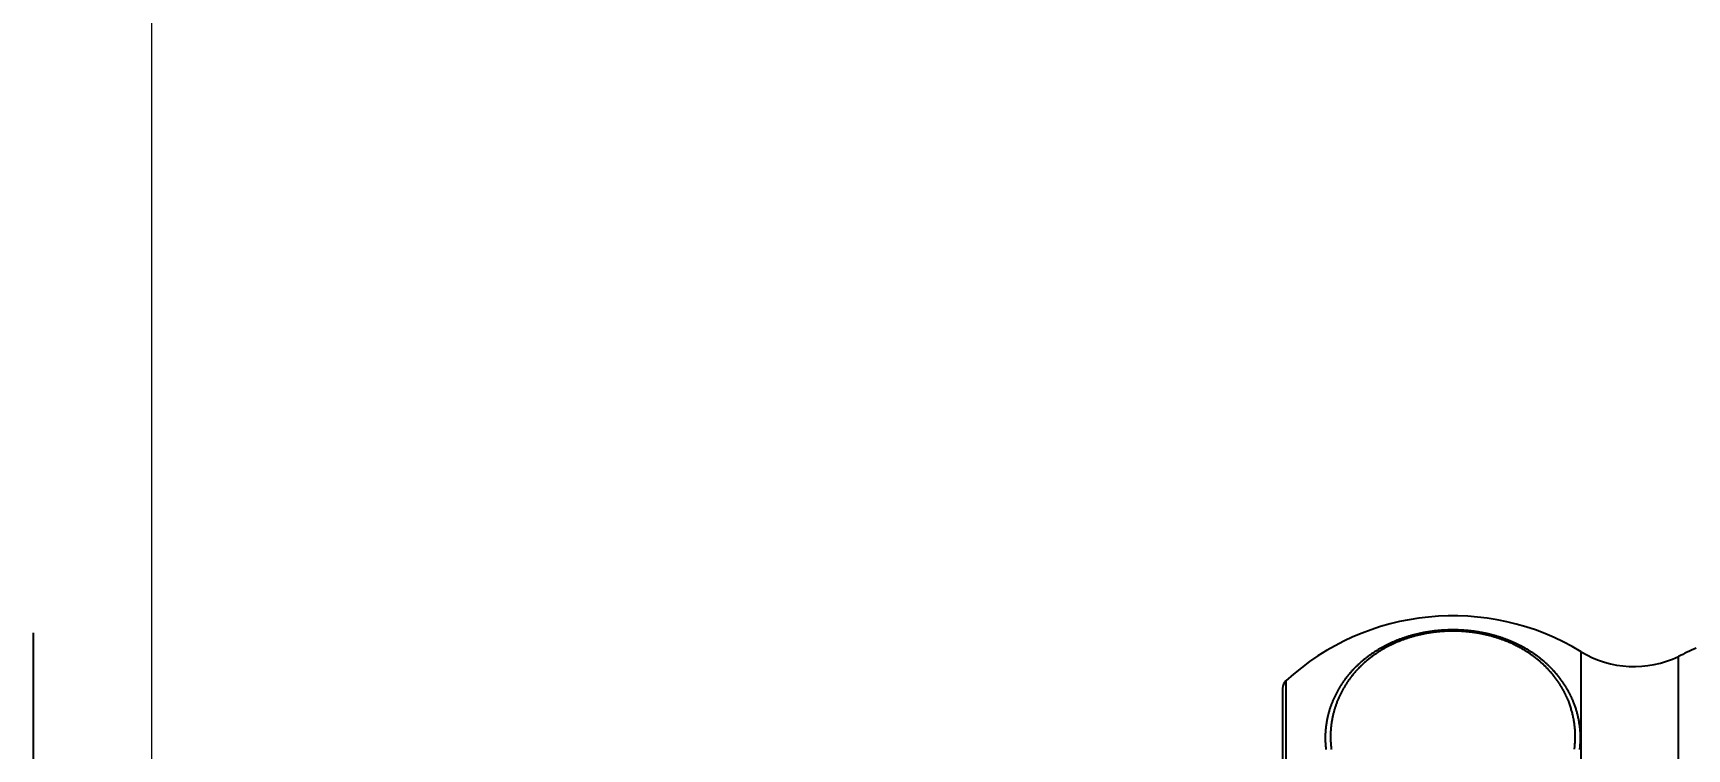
# Model space of a CAD drawing. Header units: millimetres. Extents: x 0 to 5600, y -67 to 2530.
# Drawn here: x 4072.64 to 4122.47, y 1475.04 to 1496.62 of the extents above; entities that cross this region are included whole.
import ezdxf

# ---------------------------------------------------------------- set-up
doc = ezdxf.new("R2010")
doc.units = ezdxf.units.MM
for name, color, linetype in [('내부선 및 부속', 4, 'Continuous'), ('외형선', 3, 'Continuous'), ('치수선', 7, 'Continuous')]:
    doc.layers.add(name, color=color, linetype=linetype)
doc.styles.add('____', font='')
doc.styles.get('____').set_extended_font_data('굴림')
doc.dimstyles.new('MSADIM', dxfattribs={"dimtxt": 33, "dimasz": 17, "dimexe": 10, "dimexo": 7.5, "dimgap": 10, "dimtad": 0, "dimtih": 1, "dimtoh": 1, "dimdec": 0, "dimzin": 1, "dimdsep": 46, "dimtxsty": '____', "dimcen": 11.25, "dimadec": 0, "dimazin": 0, "dimtfac": 1, "dimtdec": 0, "dimtix": 1, "dimtmove": 0, "dimatfit": 3, "dimfxl": 1, "dimtolj": 1, "dimtzin": 1, "dimarcsym": 0})

# ---------------------------------------------------------------- blocks, each defined once
blk = doc.blocks.new('*D2')
at = {"layer": '치수선', "color": 0, "linetype": 'Continuous', "lineweight": -2, "transparency": 16777216}
for p, q in [((4073.713, 1773.522), (3945.885, 1773.522)), ((3955.885, 1756.522), (3955.885, 1601.338)), ((3955.885, 1400.522), (3955.885, 1555.706)), ((4073.713, 1383.522), (3945.885, 1383.522))]:
    blk.add_line(p, q, dxfattribs=at)
at = {"layer": '치수선', "color": 0, "linetype": 'Continuous', "transparency": 16777216}
for points in [[(3953.052, 1756.522), (3958.719, 1756.522), (3955.885, 1773.522)], [(3953.052, 1400.522), (3958.719, 1400.522), (3955.885, 1383.522)]]:
    blk.add_solid(points, dxfattribs=at)
at = {"layer": '치수선', "color": 0, "linetype": 'Continuous', "transparency": 16777216, "insert": (3955.885, 1578.522), "char_height": 25, "attachment_point": 5, "style": '____'}
blk.add_mtext('\\A1;390', dxfattribs=at)
blk = doc.blocks.new('*D6')
at = {"layer": '치수선', "color": 0, "linetype": 'Continuous', "lineweight": -2, "transparency": 16777216}
for p, q in [((4756.213, 1571.022), (4756.213, 1227.915)), ((4056.213, 1376.022), (4056.213, 1227.915)), ((4073.213, 1237.915), (4369.083, 1237.915)), ((4739.213, 1237.915), (4443.344, 1237.915))]:
    blk.add_line(p, q, dxfattribs=at)
at = {"layer": '치수선', "color": 0, "linetype": 'Continuous', "transparency": 16777216}
for points in [[(4073.213, 1240.748), (4073.213, 1235.081), (4056.213, 1237.915)], [(4739.213, 1240.748), (4739.213, 1235.081), (4756.213, 1237.915)]]:
    blk.add_solid(points, dxfattribs=at)
at = {"layer": '치수선', "color": 0, "linetype": 'Continuous', "transparency": 16777216, "insert": (4406.213, 1237.915), "char_height": 25, "attachment_point": 5, "style": '____'}
blk.add_mtext('\\A1;700', dxfattribs=at)

msp = doc.modelspace()

# ---------------------------------------------------------------- linework, layer by layer
at = {"layer": '내부선 및 부속', "linetype": 'Continuous'}
for p, q in [((4072.638, 1478.54), (4072.638, 1438.504)), ((4119.279, 1439.072), (4119.279, 1477.973)), ((4122.21, 1439.216), (4122.21, 1477.829)), ((4110.384, 1477.093), (4110.384, 1439.951)), ((4110.284, 1476.866), (4110.284, 1440.178))]:
    msp.add_line(p, q, dxfattribs=at)
at = {"layer": '내부선 및 부속', "linetype": 'Continuous', "flags": 128}
for points in [[(4117.105, 1478.31), (4117.085, 1478.318), (4117.064, 1478.326), (4117.044, 1478.334), (4117.024, 1478.341), (4117.003, 1478.349), (4116.983, 1478.357), (4116.962, 1478.364), (4116.941, 1478.372), (4116.921, 1478.379), (4116.9, 1478.386), (4116.879, 1478.393), (4116.858, 1478.4), (4116.837, 1478.407), (4116.817, 1478.414), (4116.796, 1478.42), (4116.775, 1478.427), (4116.754, 1478.433), (4116.733, 1478.439), (4116.712, 1478.446), (4116.691, 1478.452), (4116.669, 1478.458), (4116.648, 1478.464), (4116.627, 1478.469), (4116.606, 1478.475), (4116.585, 1478.481), (4116.563, 1478.486), (4116.542, 1478.492), (4116.521, 1478.497), (4116.499, 1478.502), (4116.478, 1478.507), (4116.456, 1478.512), (4116.435, 1478.517), (4116.414, 1478.522), (4116.392, 1478.526), (4116.371, 1478.531), (4116.349, 1478.535), (4116.327, 1478.54), (4116.306, 1478.544), (4116.284, 1478.548), (4116.263, 1478.552), (4116.241, 1478.556), (4116.219, 1478.56), (4116.198, 1478.564), (4116.176, 1478.567), (4116.154, 1478.571), (4116.132, 1478.574), (4116.111, 1478.577), (4116.089, 1478.581), (4116.067, 1478.584), (4116.045, 1478.587), (4116.024, 1478.59), (4116.002, 1478.592), (4115.98, 1478.595), (4115.958, 1478.598), (4115.936, 1478.6), (4115.914, 1478.603), (4115.892, 1478.605), (4115.871, 1478.607), (4115.849, 1478.609), (4115.827, 1478.611), (4115.805, 1478.613), (4115.783, 1478.615), (4115.761, 1478.616), (4115.739, 1478.618), (4115.717, 1478.619), (4115.695, 1478.621), (4115.674, 1478.622), (4115.652, 1478.623), (4115.63, 1478.624), (4115.608, 1478.625), (4115.586, 1478.626), (4115.564, 1478.627), (4115.542, 1478.627), (4115.52, 1478.628), (4115.498, 1478.628), (4115.476, 1478.629), (4115.454, 1478.629), (4115.433, 1478.629), (4115.411, 1478.629), (4115.389, 1478.629), (4115.367, 1478.629), (4115.345, 1478.628), (4115.323, 1478.628), (4115.301, 1478.628), (4115.279, 1478.627), (4115.257, 1478.626), (4115.236, 1478.625), (4115.214, 1478.625), (4115.192, 1478.624), (4115.17, 1478.622), (4115.148, 1478.621), (4115.126, 1478.62), (4115.104, 1478.619), (4115.083, 1478.617), (4115.061, 1478.615), (4115.039, 1478.614), (4115.017, 1478.612), (4114.995, 1478.61), (4114.974, 1478.608), (4114.952, 1478.606), (4114.952, 1478.606), (4114.93, 1478.604), (4114.908, 1478.601), (4114.887, 1478.599), (4114.865, 1478.597), (4114.843, 1478.594), (4114.821, 1478.591), (4114.8, 1478.588), (4114.778, 1478.585), (4114.756, 1478.582), (4114.735, 1478.579), (4114.713, 1478.576), (4114.691, 1478.573), (4114.67, 1478.569), (4114.648, 1478.566), (4114.627, 1478.562), (4114.605, 1478.558), (4114.583, 1478.555), (4114.562, 1478.551), (4114.54, 1478.547), (4114.519, 1478.542), (4114.497, 1478.538), (4114.476, 1478.534), (4114.454, 1478.529), (4114.433, 1478.525), (4114.412, 1478.52), (4114.39, 1478.515), (4114.369, 1478.51), (4114.348, 1478.505), (4114.326, 1478.5), (4114.305, 1478.495), (4114.284, 1478.49), (4114.262, 1478.484), (4114.241, 1478.479), (4114.22, 1478.473), (4114.199, 1478.468), (4114.178, 1478.462), (4114.156, 1478.456), (4114.135, 1478.45), (4114.114, 1478.444), (4114.093, 1478.437), (4114.072, 1478.431), (4114.051, 1478.425), (4114.03, 1478.418), (4114.009, 1478.411), (4113.989, 1478.404), (4113.968, 1478.398), (4113.947, 1478.391), (4113.926, 1478.383), (4113.905, 1478.376), (4113.885, 1478.369), (4113.864, 1478.362), (4113.843, 1478.354), (4113.823, 1478.346), (4113.802, 1478.339), (4113.782, 1478.331), (4113.761, 1478.323), (4113.741, 1478.315), (4113.72, 1478.307), (4113.7, 1478.298), (4113.68, 1478.29), (4113.659, 1478.281), (4113.639, 1478.273), (4113.619, 1478.264), (4113.599, 1478.255), (4113.579, 1478.246), (4113.559, 1478.237), (4113.539, 1478.228), (4113.519, 1478.219), (4113.499, 1478.21), (4113.479, 1478.2), (4113.459, 1478.191), (4113.44, 1478.181), (4113.42, 1478.171), (4113.4, 1478.161), (4113.381, 1478.151), (4113.361, 1478.141), (4113.342, 1478.131), (4113.323, 1478.121), (4113.303, 1478.11), (4113.284, 1478.1), (4113.265, 1478.089), (4113.246, 1478.078), (4113.227, 1478.067), (4113.208, 1478.056), (4113.189, 1478.045), (4113.17, 1478.034), (4113.151, 1478.023), (4113.132, 1478.011), (4113.113, 1478), (4113.095, 1477.988), (4113.076, 1477.976), (4113.058, 1477.964), (4113.039, 1477.952), (4113.021, 1477.94), (4113.003, 1477.928), (4112.984, 1477.916), (4112.966, 1477.904), (4112.948, 1477.891), (4112.93, 1477.878), (4112.912, 1477.866), (4112.912, 1477.866), (4112.895, 1477.853), (4112.877, 1477.84), (4112.859, 1477.827), (4112.842, 1477.814), (4112.824, 1477.8), (4112.807, 1477.787), (4112.789, 1477.774), (4112.772, 1477.76), (4112.755, 1477.746), (4112.738, 1477.733), (4112.721, 1477.719), (4112.704, 1477.705), (4112.687, 1477.691), (4112.67, 1477.676), (4112.654, 1477.662), (4112.637, 1477.648), (4112.621, 1477.633), (4112.604, 1477.618), (4112.588, 1477.604), (4112.572, 1477.589), (4112.556, 1477.574), (4112.54, 1477.559), (4112.524, 1477.544), (4112.508, 1477.529), (4112.492, 1477.513), (4112.477, 1477.498), (4112.461, 1477.482), (4112.446, 1477.467), (4112.431, 1477.451), (4112.415, 1477.435), (4112.4, 1477.419), (4112.385, 1477.403), (4112.37, 1477.387), (4112.356, 1477.371), (4112.341, 1477.354), (4112.327, 1477.338), (4112.312, 1477.321), (4112.298, 1477.305), (4112.284, 1477.288), (4112.27, 1477.271), (4112.256, 1477.254), (4112.242, 1477.237), (4112.228, 1477.22), (4112.214, 1477.203), (4112.201, 1477.185), (4112.188, 1477.168), (4112.174, 1477.151), (4112.161, 1477.133), (4112.148, 1477.115), (4112.135, 1477.097), (4112.123, 1477.08), (4112.11, 1477.062), (4112.097, 1477.044), (4112.085, 1477.025), (4112.073, 1477.007), (4112.061, 1476.989), (4112.049, 1476.971), (4112.037, 1476.952), (4112.025, 1476.934), (4112.013, 1476.915), (4112.002, 1476.896), (4111.991, 1476.877), (4111.979, 1476.859), (4111.968, 1476.84), (4111.957, 1476.821), (4111.947, 1476.801), (4111.936, 1476.782), (4111.925, 1476.763), (4111.915, 1476.744), (4111.905, 1476.724), (4111.895, 1476.705), (4111.885, 1476.685), (4111.875, 1476.666), (4111.865, 1476.646), (4111.856, 1476.626), (4111.846, 1476.606), (4111.837, 1476.586), (4111.828, 1476.566), (4111.819, 1476.546), (4111.81, 1476.526), (4111.802, 1476.506), (4111.793, 1476.486), (4111.785, 1476.466), (4111.777, 1476.445), (4111.769, 1476.425), (4111.761, 1476.404), (4111.753, 1476.384), (4111.746, 1476.363), (4111.738, 1476.342), (4111.731, 1476.322), (4111.724, 1476.301), (4111.717, 1476.28), (4111.71, 1476.259), (4111.703, 1476.238), (4111.697, 1476.217), (4111.691, 1476.196), (4111.684, 1476.175), (4111.678, 1476.154), (4111.672, 1476.133), (4111.667, 1476.112), (4111.667, 1476.112), (4111.661, 1476.091), (4111.656, 1476.069), (4111.651, 1476.048), (4111.646, 1476.027), (4111.641, 1476.005), (4111.636, 1475.984), (4111.631, 1475.963), (4111.627, 1475.941), (4111.623, 1475.919), (4111.619, 1475.898), (4111.615, 1475.876), (4111.611, 1475.855), (4111.607, 1475.833), (4111.604, 1475.811), (4111.601, 1475.79), (4111.598, 1475.768), (4111.595, 1475.746), (4111.592, 1475.725), (4111.589, 1475.703), (4111.587, 1475.681), (4111.585, 1475.659), (4111.583, 1475.637), (4111.581, 1475.615), (4111.579, 1475.594), (4111.577, 1475.572), (4111.576, 1475.55), (4111.575, 1475.528), (4111.573, 1475.506), (4111.573, 1475.484), (4111.572, 1475.462), (4111.571, 1475.44), (4111.571, 1475.418), (4111.571, 1475.396), (4111.57, 1475.374), (4111.571, 1475.352), (4111.571, 1475.331), (4111.571, 1475.309), (4111.572, 1475.287), (4111.573, 1475.265), (4111.573, 1475.243), (4111.575, 1475.221), (4111.576, 1475.199), (4111.577, 1475.177), (4111.579, 1475.155), (4111.581, 1475.133), (4111.583, 1475.111), (4111.585, 1475.09), (4111.587, 1475.068), (4111.59, 1475.046), (4111.592, 1475.024)], [(4117.035, 1478.285), (4117.014, 1478.293), (4116.992, 1478.302), (4116.971, 1478.31), (4116.949, 1478.318), (4116.928, 1478.327), (4116.906, 1478.335), (4116.884, 1478.342), (4116.862, 1478.35), (4116.841, 1478.358), (4116.819, 1478.365), (4116.797, 1478.373), (4116.775, 1478.38), (4116.753, 1478.387), (4116.731, 1478.394), (4116.709, 1478.401), (4116.686, 1478.408), (4116.664, 1478.415), (4116.642, 1478.421), (4116.62, 1478.428), (4116.597, 1478.434), (4116.575, 1478.44), (4116.553, 1478.446), (4116.53, 1478.452), (4116.508, 1478.458), (4116.485, 1478.464), (4116.463, 1478.469), (4116.44, 1478.475), (4116.418, 1478.48), (4116.395, 1478.485), (4116.372, 1478.49), (4116.35, 1478.495), (4116.327, 1478.5), (4116.304, 1478.505), (4116.281, 1478.509), (4116.259, 1478.514), (4116.236, 1478.518), (4116.213, 1478.522), (4116.19, 1478.526), (4116.167, 1478.53), (4116.144, 1478.534), (4116.121, 1478.538), (4116.098, 1478.542), (4116.075, 1478.545), (4116.052, 1478.548), (4116.029, 1478.552), (4116.006, 1478.555), (4115.983, 1478.558), (4115.96, 1478.561), (4115.937, 1478.564), (4115.914, 1478.566), (4115.891, 1478.569), (4115.868, 1478.571), (4115.845, 1478.573), (4115.821, 1478.576), (4115.798, 1478.578), (4115.775, 1478.58), (4115.752, 1478.581), (4115.729, 1478.583), (4115.706, 1478.585), (4115.682, 1478.586), (4115.659, 1478.587), (4115.636, 1478.589), (4115.613, 1478.59), (4115.59, 1478.591), (4115.566, 1478.592), (4115.543, 1478.592), (4115.52, 1478.593), (4115.497, 1478.593), (4115.473, 1478.594), (4115.45, 1478.594), (4115.427, 1478.594), (4115.404, 1478.594), (4115.381, 1478.594), (4115.357, 1478.594), (4115.334, 1478.593), (4115.311, 1478.593), (4115.288, 1478.592), (4115.264, 1478.592), (4115.241, 1478.591), (4115.218, 1478.59), (4115.195, 1478.589), (4115.172, 1478.588), (4115.149, 1478.586), (4115.125, 1478.585), (4115.102, 1478.583), (4115.079, 1478.582), (4115.056, 1478.58), (4115.033, 1478.578), (4115.01, 1478.576), (4114.987, 1478.574), (4114.964, 1478.571), (4114.94, 1478.569), (4114.917, 1478.566), (4114.894, 1478.564), (4114.871, 1478.561), (4114.848, 1478.558), (4114.825, 1478.555), (4114.802, 1478.552), (4114.779, 1478.549), (4114.756, 1478.545), (4114.756, 1478.545), (4114.733, 1478.542), (4114.711, 1478.538), (4114.688, 1478.534), (4114.665, 1478.531), (4114.642, 1478.527), (4114.619, 1478.522), (4114.596, 1478.518), (4114.574, 1478.514), (4114.551, 1478.509), (4114.528, 1478.505), (4114.505, 1478.5), (4114.483, 1478.495), (4114.46, 1478.49), (4114.437, 1478.485), (4114.415, 1478.48), (4114.392, 1478.475), (4114.37, 1478.469), (4114.347, 1478.464), (4114.325, 1478.458), (4114.302, 1478.452), (4114.28, 1478.446), (4114.257, 1478.44), (4114.235, 1478.434), (4114.213, 1478.427), (4114.19, 1478.421), (4114.168, 1478.414), (4114.146, 1478.408), (4114.124, 1478.401), (4114.102, 1478.394), (4114.08, 1478.387), (4114.057, 1478.38), (4114.035, 1478.372), (4114.013, 1478.365), (4113.991, 1478.357), (4113.97, 1478.35), (4113.948, 1478.342), (4113.926, 1478.334), (4113.904, 1478.326), (4113.882, 1478.318), (4113.861, 1478.309), (4113.839, 1478.301), (4113.818, 1478.292), (4113.796, 1478.284), (4113.775, 1478.275), (4113.753, 1478.266), (4113.732, 1478.257), (4113.711, 1478.248), (4113.689, 1478.238), (4113.668, 1478.229), (4113.647, 1478.219), (4113.626, 1478.21), (4113.605, 1478.2), (4113.584, 1478.19), (4113.563, 1478.18), (4113.542, 1478.17), (4113.521, 1478.159), (4113.501, 1478.149), (4113.48, 1478.138), (4113.459, 1478.128), (4113.439, 1478.117), (4113.419, 1478.106), (4113.398, 1478.095), (4113.378, 1478.084), (4113.358, 1478.072), (4113.338, 1478.061), (4113.317, 1478.049), (4113.297, 1478.038), (4113.277, 1478.026), (4113.258, 1478.014), (4113.238, 1478.002), (4113.218, 1477.989), (4113.199, 1477.977), (4113.179, 1477.965), (4113.16, 1477.952), (4113.14, 1477.939), (4113.121, 1477.926), (4113.102, 1477.913), (4113.083, 1477.9), (4113.063, 1477.887), (4113.045, 1477.874), (4113.026, 1477.86), (4113.007, 1477.847), (4112.988, 1477.833), (4112.97, 1477.819), (4112.951, 1477.805), (4112.933, 1477.791), (4112.914, 1477.777), (4112.896, 1477.762), (4112.878, 1477.748), (4112.86, 1477.733), (4112.842, 1477.718), (4112.824, 1477.704), (4112.807, 1477.689), (4112.789, 1477.673), (4112.772, 1477.658), (4112.754, 1477.643), (4112.737, 1477.627), (4112.72, 1477.612), (4112.703, 1477.596), (4112.686, 1477.58), (4112.686, 1477.58), (4112.669, 1477.564), (4112.652, 1477.548), (4112.636, 1477.532), (4112.619, 1477.516), (4112.603, 1477.499), (4112.586, 1477.483), (4112.57, 1477.466), (4112.554, 1477.45), (4112.538, 1477.433), (4112.523, 1477.416), (4112.507, 1477.399), (4112.492, 1477.381), (4112.476, 1477.364), (4112.461, 1477.347), (4112.446, 1477.329), (4112.431, 1477.311), (4112.416, 1477.294), (4112.401, 1477.276), (4112.387, 1477.258), (4112.372, 1477.24), (4112.358, 1477.221), (4112.344, 1477.203), (4112.33, 1477.185), (4112.316, 1477.166), (4112.302, 1477.147), (4112.288, 1477.129), (4112.275, 1477.11), (4112.261, 1477.091), (4112.248, 1477.072), (4112.235, 1477.053), (4112.222, 1477.033), (4112.21, 1477.014), (4112.197, 1476.994), (4112.184, 1476.975), (4112.172, 1476.955), (4112.16, 1476.936), (4112.148, 1476.916), (4112.136, 1476.896), (4112.124, 1476.876), (4112.113, 1476.856), (4112.102, 1476.836), (4112.09, 1476.815), (4112.079, 1476.795), (4112.068, 1476.774), (4112.058, 1476.754), (4112.047, 1476.733), (4112.037, 1476.713), (4112.026, 1476.692), (4112.016, 1476.671), (4112.006, 1476.65), (4111.996, 1476.629), (4111.987, 1476.608), (4111.977, 1476.587), (4111.968, 1476.566), (4111.959, 1476.544), (4111.95, 1476.523), (4111.941, 1476.501), (4111.933, 1476.48), (4111.924, 1476.458), (4111.916, 1476.437), (4111.908, 1476.415), (4111.9, 1476.393), (4111.892, 1476.371), (4111.885, 1476.349), (4111.878, 1476.327), (4111.87, 1476.305), (4111.863, 1476.283), (4111.856, 1476.261), (4111.85, 1476.239), (4111.843, 1476.217), (4111.837, 1476.194), (4111.831, 1476.172), (4111.825, 1476.15), (4111.819, 1476.127), (4111.813, 1476.105), (4111.808, 1476.082), (4111.803, 1476.06), (4111.798, 1476.037), (4111.793, 1476.014), (4111.788, 1475.992), (4111.783, 1475.969), (4111.779, 1475.946), (4111.775, 1475.924), (4111.771, 1475.901), (4111.767, 1475.878), (4111.763, 1475.855), (4111.76, 1475.832), (4111.757, 1475.809), (4111.754, 1475.786), (4111.751, 1475.763), (4111.748, 1475.74), (4111.746, 1475.717), (4111.743, 1475.694), (4111.741, 1475.671), (4111.739, 1475.648), (4111.737, 1475.625), (4111.736, 1475.602), (4111.734, 1475.579), (4111.733, 1475.556), (4111.732, 1475.532), (4111.732, 1475.532), (4111.731, 1475.509), (4111.73, 1475.486), (4111.73, 1475.463), (4111.73, 1475.44), (4111.73, 1475.417), (4111.73, 1475.393), (4111.73, 1475.37), (4111.73, 1475.347), (4111.731, 1475.324), (4111.732, 1475.301), (4111.733, 1475.278), (4111.734, 1475.255), (4111.735, 1475.231), (4111.737, 1475.208), (4111.739, 1475.185), (4111.741, 1475.162), (4111.743, 1475.139), (4111.745, 1475.116), (4111.747, 1475.093), (4111.75, 1475.07), (4111.753, 1475.047), (4111.756, 1475.024)], [(4118.894, 1476.497), (4118.887, 1476.512), (4118.881, 1476.527), (4118.875, 1476.543), (4118.868, 1476.558), (4118.862, 1476.573), (4118.855, 1476.588), (4118.848, 1476.604), (4118.841, 1476.619), (4118.834, 1476.634), (4118.827, 1476.649), (4118.82, 1476.664), (4118.813, 1476.679), (4118.806, 1476.694), (4118.799, 1476.708), (4118.791, 1476.723), (4118.784, 1476.738), (4118.776, 1476.753), (4118.768, 1476.768), (4118.76, 1476.782), (4118.753, 1476.797), (4118.745, 1476.812), (4118.737, 1476.826), (4118.728, 1476.841), (4118.72, 1476.855), (4118.712, 1476.87), (4118.704, 1476.884), (4118.695, 1476.898), (4118.687, 1476.913), (4118.678, 1476.927), (4118.669, 1476.941), (4118.661, 1476.955), (4118.652, 1476.969), (4118.643, 1476.983), (4118.634, 1476.997), (4118.625, 1477.011), (4118.616, 1477.025), (4118.606, 1477.039), (4118.597, 1477.053), (4118.588, 1477.067), (4118.578, 1477.081), (4118.569, 1477.094), (4118.559, 1477.108), (4118.549, 1477.122), (4118.54, 1477.135), (4118.53, 1477.149), (4118.52, 1477.162), (4118.51, 1477.175), (4118.5, 1477.189), (4118.49, 1477.202), (4118.48, 1477.215), (4118.469, 1477.228), (4118.459, 1477.242), (4118.449, 1477.255), (4118.438, 1477.268), (4118.428, 1477.281), (4118.417, 1477.293), (4118.406, 1477.306), (4118.396, 1477.319), (4118.385, 1477.332), (4118.374, 1477.344), (4118.363, 1477.357), (4118.352, 1477.37), (4118.341, 1477.382), (4118.33, 1477.395), (4118.318, 1477.407), (4118.307, 1477.419), (4118.296, 1477.432), (4118.284, 1477.444), (4118.273, 1477.456), (4118.261, 1477.468), (4118.25, 1477.48), (4118.238, 1477.492), (4118.226, 1477.504), (4118.215, 1477.516), (4118.203, 1477.527), (4118.191, 1477.539), (4118.179, 1477.551), (4118.167, 1477.562), (4118.155, 1477.574), (4118.143, 1477.585), (4118.13, 1477.597), (4118.118, 1477.608), (4118.106, 1477.619), (4118.093, 1477.63), (4118.081, 1477.641), (4118.068, 1477.652), (4118.056, 1477.663), (4118.043, 1477.674), (4118.03, 1477.685), (4118.018, 1477.696), (4118.005, 1477.707), (4117.992, 1477.717), (4117.979, 1477.728), (4117.966, 1477.739), (4117.953, 1477.749), (4117.94, 1477.76), (4117.927, 1477.77), (4117.914, 1477.78), (4117.901, 1477.79), (4117.888, 1477.801), (4117.888, 1477.801), (4117.874, 1477.811), (4117.861, 1477.821), (4117.848, 1477.831), (4117.834, 1477.841), (4117.821, 1477.851), (4117.807, 1477.86), (4117.793, 1477.87), (4117.78, 1477.88), (4117.766, 1477.889), (4117.752, 1477.899), (4117.739, 1477.908), (4117.725, 1477.918), (4117.711, 1477.927), (4117.697, 1477.936), (4117.683, 1477.945), (4117.669, 1477.955), (4117.655, 1477.964), (4117.641, 1477.973), (4117.627, 1477.982), (4117.613, 1477.99), (4117.599, 1477.999), (4117.584, 1478.008), (4117.57, 1478.017), (4117.556, 1478.025), (4117.542, 1478.034), (4117.527, 1478.042), (4117.513, 1478.051), (4117.498, 1478.059), (4117.484, 1478.067), (4117.469, 1478.075), (4117.455, 1478.084), (4117.44, 1478.092), (4117.426, 1478.1), (4117.411, 1478.108), (4117.396, 1478.116), (4117.382, 1478.123), (4117.367, 1478.131), (4117.352, 1478.139), (4117.337, 1478.146), (4117.322, 1478.154), (4117.308, 1478.161), (4117.293, 1478.169), (4117.278, 1478.176), (4117.263, 1478.183), (4117.248, 1478.191), (4117.233, 1478.198), (4117.218, 1478.205), (4117.203, 1478.212), (4117.188, 1478.219), (4117.172, 1478.226), (4117.157, 1478.233), (4117.142, 1478.239), (4117.127, 1478.246), (4117.112, 1478.253), (4117.096, 1478.259), (4117.081, 1478.266), (4117.066, 1478.272), (4117.051, 1478.278), (4117.035, 1478.285), (4117.035, 1478.285)], [(4119.044, 1476.477), (4119.037, 1476.492), (4119.031, 1476.508), (4119.024, 1476.524), (4119.017, 1476.54), (4119.01, 1476.555), (4119.003, 1476.571), (4118.996, 1476.587), (4118.989, 1476.602), (4118.981, 1476.618), (4118.974, 1476.633), (4118.966, 1476.649), (4118.959, 1476.664), (4118.951, 1476.679), (4118.943, 1476.695), (4118.936, 1476.71), (4118.928, 1476.725), (4118.92, 1476.74), (4118.912, 1476.756), (4118.903, 1476.771), (4118.895, 1476.786), (4118.887, 1476.801), (4118.878, 1476.816), (4118.87, 1476.831), (4118.861, 1476.846), (4118.852, 1476.86), (4118.844, 1476.875), (4118.835, 1476.89), (4118.826, 1476.905), (4118.817, 1476.919), (4118.808, 1476.934), (4118.798, 1476.948), (4118.789, 1476.963), (4118.78, 1476.977), (4118.77, 1476.992), (4118.761, 1477.006), (4118.751, 1477.021), (4118.741, 1477.035), (4118.732, 1477.049), (4118.722, 1477.063), (4118.712, 1477.077), (4118.702, 1477.091), (4118.692, 1477.105), (4118.682, 1477.119), (4118.671, 1477.133), (4118.661, 1477.147), (4118.651, 1477.161), (4118.64, 1477.175), (4118.63, 1477.188), (4118.619, 1477.202), (4118.608, 1477.215), (4118.598, 1477.229), (4118.587, 1477.242), (4118.576, 1477.256), (4118.565, 1477.269), (4118.554, 1477.282), (4118.543, 1477.296), (4118.531, 1477.309), (4118.52, 1477.322), (4118.509, 1477.335), (4118.497, 1477.348), (4118.486, 1477.361), (4118.474, 1477.374), (4118.463, 1477.387), (4118.451, 1477.399), (4118.439, 1477.412), (4118.428, 1477.425), (4118.416, 1477.437), (4118.404, 1477.45), (4118.392, 1477.462), (4118.38, 1477.474), (4118.368, 1477.487), (4118.355, 1477.499), (4118.343, 1477.511), (4118.331, 1477.523), (4118.318, 1477.535), (4118.306, 1477.547), (4118.293, 1477.559), (4118.281, 1477.571), (4118.268, 1477.583), (4118.256, 1477.595), (4118.243, 1477.606), (4118.23, 1477.618), (4118.217, 1477.629), (4118.204, 1477.641), (4118.191, 1477.652), (4118.178, 1477.663), (4118.165, 1477.675), (4118.152, 1477.686), (4118.139, 1477.697), (4118.125, 1477.708), (4118.112, 1477.719), (4118.099, 1477.73), (4118.085, 1477.741), (4118.072, 1477.752), (4118.058, 1477.762), (4118.045, 1477.773), (4118.031, 1477.784), (4118.017, 1477.794), (4118.004, 1477.805), (4117.99, 1477.815), (4117.99, 1477.815), (4117.976, 1477.825), (4117.962, 1477.836), (4117.948, 1477.846), (4117.934, 1477.856), (4117.92, 1477.866), (4117.906, 1477.876), (4117.892, 1477.886), (4117.878, 1477.896), (4117.864, 1477.906), (4117.849, 1477.915), (4117.835, 1477.925), (4117.821, 1477.935), (4117.806, 1477.944), (4117.792, 1477.954), (4117.777, 1477.963), (4117.763, 1477.972), (4117.748, 1477.982), (4117.734, 1477.991), (4117.719, 1478), (4117.704, 1478.009), (4117.69, 1478.018), (4117.675, 1478.027), (4117.66, 1478.036), (4117.645, 1478.045), (4117.63, 1478.053), (4117.615, 1478.062), (4117.6, 1478.071), (4117.585, 1478.079), (4117.57, 1478.088), (4117.555, 1478.096), (4117.54, 1478.104), (4117.525, 1478.112), (4117.51, 1478.121), (4117.495, 1478.129), (4117.479, 1478.137), (4117.464, 1478.145), (4117.449, 1478.153), (4117.434, 1478.161), (4117.418, 1478.168), (4117.403, 1478.176), (4117.387, 1478.184), (4117.372, 1478.191), (4117.356, 1478.199), (4117.341, 1478.206), (4117.325, 1478.214), (4117.31, 1478.221), (4117.294, 1478.228), (4117.279, 1478.235), (4117.263, 1478.242), (4117.247, 1478.249), (4117.232, 1478.256), (4117.216, 1478.263), (4117.2, 1478.27), (4117.184, 1478.277), (4117.169, 1478.284), (4117.153, 1478.29), (4117.137, 1478.297), (4117.121, 1478.303), (4117.105, 1478.31), (4117.105, 1478.31)], [(4119.079, 1475.038), (4119.083, 1475.069), (4119.087, 1475.1), (4119.09, 1475.131), (4119.093, 1475.161), (4119.095, 1475.192), (4119.097, 1475.223), (4119.099, 1475.254), (4119.101, 1475.285), (4119.102, 1475.316), (4119.103, 1475.347), (4119.104, 1475.378), (4119.104, 1475.409), (4119.104, 1475.44), (4119.103, 1475.471), (4119.102, 1475.502), (4119.101, 1475.533), (4119.1, 1475.564), (4119.098, 1475.595), (4119.096, 1475.626), (4119.093, 1475.657), (4119.09, 1475.688), (4119.087, 1475.718), (4119.084, 1475.749), (4119.08, 1475.78), (4119.076, 1475.811), (4119.072, 1475.841), (4119.067, 1475.872), (4119.062, 1475.903), (4119.056, 1475.933), (4119.051, 1475.964), (4119.045, 1475.994), (4119.038, 1476.024), (4119.031, 1476.055), (4119.024, 1476.085), (4119.017, 1476.115), (4119.009, 1476.145), (4119.002, 1476.175), (4118.993, 1476.205), (4118.985, 1476.234), (4118.976, 1476.264), (4118.967, 1476.294), (4118.957, 1476.323), (4118.947, 1476.352), (4118.937, 1476.381), (4118.927, 1476.41), (4118.916, 1476.439), (4118.905, 1476.468), (4118.894, 1476.497), (4118.894, 1476.497)], [(4119.241, 1475.022), (4119.244, 1475.048), (4119.247, 1475.075), (4119.25, 1475.102), (4119.252, 1475.129), (4119.254, 1475.156), (4119.256, 1475.183), (4119.258, 1475.21), (4119.259, 1475.237), (4119.261, 1475.264), (4119.262, 1475.291), (4119.262, 1475.318), (4119.263, 1475.345), (4119.263, 1475.372), (4119.263, 1475.399), (4119.262, 1475.426), (4119.262, 1475.453), (4119.261, 1475.48), (4119.26, 1475.507), (4119.258, 1475.534), (4119.257, 1475.561), (4119.255, 1475.588), (4119.253, 1475.615), (4119.25, 1475.642), (4119.248, 1475.668), (4119.245, 1475.695), (4119.241, 1475.722), (4119.238, 1475.749), (4119.234, 1475.776), (4119.23, 1475.803), (4119.226, 1475.829), (4119.222, 1475.856), (4119.217, 1475.883), (4119.212, 1475.909), (4119.207, 1475.936), (4119.202, 1475.962), (4119.196, 1475.989), (4119.19, 1476.015), (4119.184, 1476.041), (4119.178, 1476.067), (4119.171, 1476.094), (4119.171, 1476.094), (4119.164, 1476.12), (4119.157, 1476.146), (4119.15, 1476.172), (4119.142, 1476.198), (4119.134, 1476.223), (4119.126, 1476.249), (4119.118, 1476.275), (4119.11, 1476.3), (4119.101, 1476.326), (4119.092, 1476.351), (4119.083, 1476.376), (4119.073, 1476.402), (4119.064, 1476.427), (4119.054, 1476.452), (4119.044, 1476.477), (4119.044, 1476.477)]]:
    msp.add_lwpolyline(points, dxfattribs=at)
at = {"layer": '내부선 및 부속', "linetype": 'Continuous'}
for centre, radius, start, end in [((4115.417, 1471.611), 7.442, 58.7399, 132.552), ((4120.877, 1480.605), 3.08, 238.7399, 295.6386), ((4148.01, 1424.072), 59.628, 115.0714, 115.63864), ((4110.592, 1476.866), 0.308, 132.552, 180)]:
    msp.add_arc(centre, radius, start, end, dxfattribs=at)
at = {"layer": '외형선', "linetype": 'Continuous', "lineweight": 18}
msp.add_line((4076.213, 1388.522), (4076.213, 1768.522), dxfattribs=at)

# ---------------------------------------------------------------- dimensions: what is measured, and where the dimension line sits
at = {"layer": '치수선', "linetype": 'Continuous'}
dim = msp.add_linear_dim(base=(3955.885, 1383.522), p1=(4081.213, 1773.522), p2=(4081.213, 1383.522), angle=90, dimstyle='MSADIM', override={"dimtxt": 25}, dxfattribs=at)
dim.commit()
dim.dimension.update_dxf_attribs({"geometry": '*D2', "text_midpoint": (3955.885, 1578.522)})
dim = msp.add_linear_dim(base=(4756.213, 1237.915), p1=(4056.213, 1383.522), p2=(4756.213, 1578.522), dimstyle='MSADIM', override={"dimtxt": 25}, dxfattribs=at)
dim.commit()
dim.dimension.update_dxf_attribs({"geometry": '*D6', "text_midpoint": (4406.213, 1237.915)})

doc.saveas('drawing.dxf')
